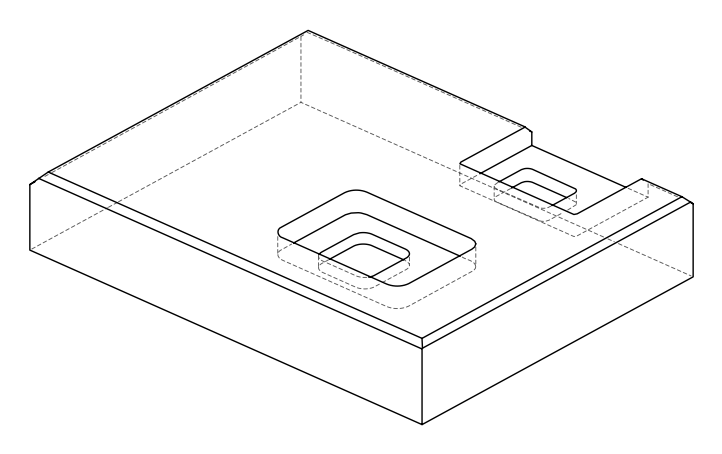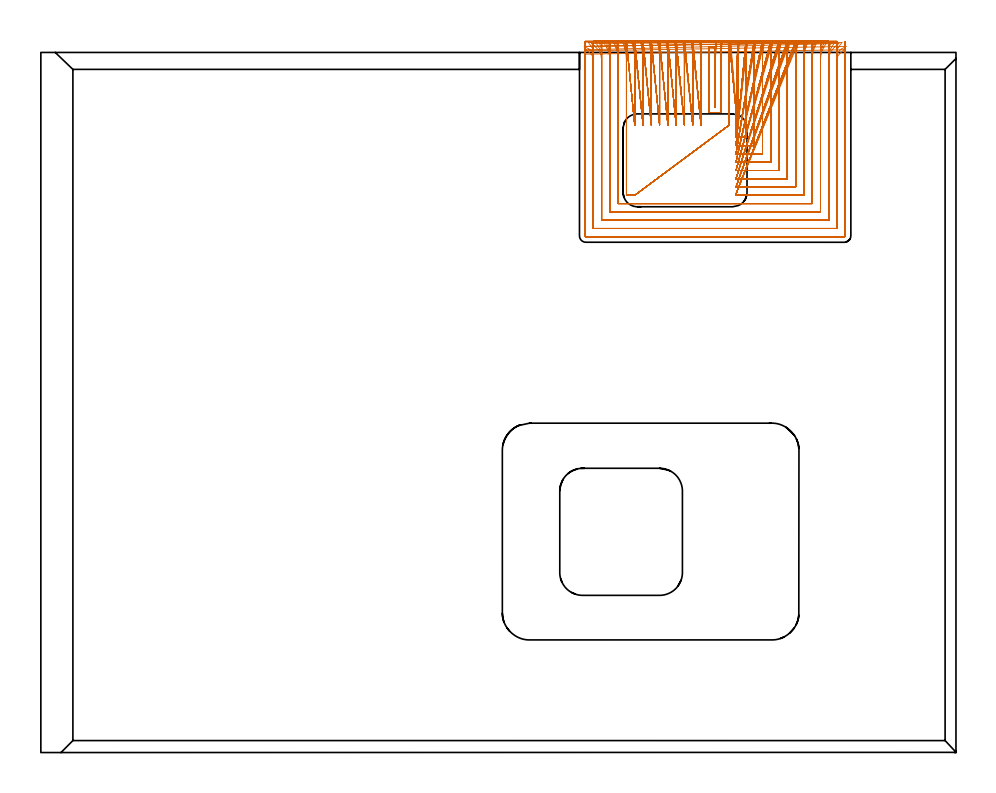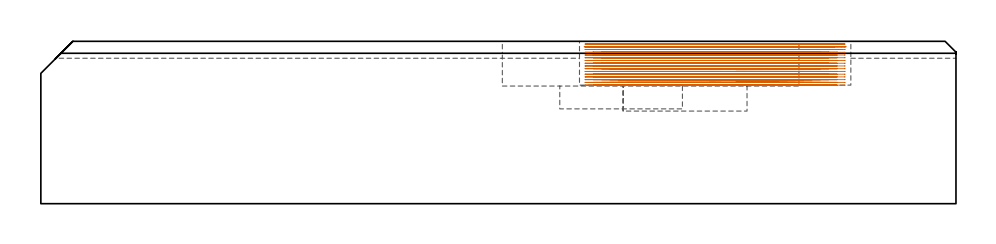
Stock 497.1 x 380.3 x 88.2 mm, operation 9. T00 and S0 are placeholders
(PLAN: 9 operations, 3 tool changes, 246.6 min)
(1 AREA_MILL | FG_CHAMFER_SURFACE | UGT0205_001 | 9.14 min | 12505 mm3)
(2 AREA_MILL_1 | FG_CHAMFER_SURFACE_1 | UGT0205_001 | 9.04 min | 6604 mm3)
(3 AREA_MILL_2 | FG_CHAMFER_SURFACE_2 | UGT0205_001 | 21.29 min | 57075 mm3)
(4 AREA_MILL_3 | FG_CHAMFER_SURFACE_3 | UGT0205_001 | 1.95 min | 2537 mm3)
(5 AREA_MILL_4 | FG_CHAMFER_SURFACE_4 | UGT0205_001 | 11.7 min | 10111 mm3)
(6 MILL_RECTANGULAR_POCKET | POCKET_RECTANGULAR_STRAIGHT | UGT0201_133 | Follow Part, ap 3.75, ae 75% | 7.12 min | 126585 mm3)
(7 MILL_RECTANGULAR_POCKET_1 | POCKET_RECTANGULAR_STRAIGHT_1 | UGT0201_106 | Follow Part, ap 6, ae 75% | 10.48 min | 456267 mm3)
(8 MILL_RECTANGULAR_POCKET_2 | POCKET_RECTANGULAR_STRAIGHT_2 | UGT0201_106 | Follow Part, ap 6, ae 75% | 1.96 min | 55399 mm3)
(9 MILL_SLOT | SLOT_PARTIAL_RECTANGULAR | NXT0201_008 | Follow Part, ap 1.5, ae 75% | 173.89 min | 281654 mm3)
(TOOL UGT0205_001 | Chamfer Mill 20 x 3 x 45 deg. | D20 FL50 Z2)
(TOOL UGT0201_133 | Carbide End Mill 15.0 | D15 FL30 Z4)
(TOOL UGT0201_106 | End Mill 24 mm | D24 FL25 Z2)
(TOOL NXT0201_008 | ENDMILL 6mm [2P460-0600-NA 1630] | D6 FL26 Z6)
(OP 9 MILL_SLOT)
G17 G21 G94 G90
T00 M6
G54
G17 G0 G90 X367.136 Y386.285 S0 M3
G43 Z98.2 H1
Z86.712
G94 G1 X366.841 Y383.3 F250.
G3 X366.5 Y376.374 R70.5 F500.
G1 Y350.7
X366.1
Y376.368
G3 X365.758 Y383.3 R70.5
G1 X362.743
G2 X363.1 Y376.368 R67.5
G1 Y347.7
X369.5
Y376.374
G2 X369.856 Y383.3 R67.5
G1 X370.164 Y386.284 F250.
X357.887 Y386.282
X358.217 Y383.3
G2 X358.6 Y376.368 R63. F500.
G1 Y343.9
Y340.9 F250.
G0 Z98.2
X353.332 Y386.279
Z86.712
G1 X353.688 Y383.3
G2 X354.1 Y376.368 R58.5 F500.
G1 Y343.9
Y340.9 F250.
G0 Z98.2
X348.768 Y386.275
Z86.712
G1 X349.153 Y383.3
G2 X349.6 Y376.368 R54. F500.
G1 Y343.9
Y340.9 F250.
G0 Z98.2
X344.192 Y386.27
Z86.712
G1 X344.612 Y383.3
G2 X345.1 Y376.368 R49.5 F500.
G1 Y343.9
Y340.9 F250.
G0 Z98.2
X339.601 Y386.264
Z86.712
G1 X340.063 Y383.3
G2 X340.6 Y376.368 R45. F500.
G1 Y343.9
Y340.9 F250.
G0 Z98.2
X334.989 Y386.256
Z86.712
G1 X335.502 Y383.3
G2 X336.1 Y376.368 R40.5 F500.
G1 Y343.9
Y340.9 F250.
G0 Z98.2
X330.349 Y386.244
Z86.712
G1 X330.926 Y383.3
G2 X331.6 Y376.368 R36. F500.
G1 Y343.9
Y340.9 F250.
G0 Z98.2
X325.668 Y386.226
Z86.712
G1 X326.328 Y383.3
G2 X327.1 Y376.368 R31.5 F500.
G1 Y343.9
Y340.9 F250.
G0 Z98.2
X320.925 Y386.199
Z86.712
G1 X321.695 Y383.3
G2 X322.6 Y376.368 R27. F500.
G1 Y343.652
Y340.652 F250.
G0 Z98.2
X316.081 Y386.154
Z86.712
G1 X317.005 Y383.3
G2 X318.1 Y376.368 R22.5 F500.
G1 Y302.7
X319.584
X322.584 F250.
X374. Y340.9 F500.
Y343.9 F250.
Y376.374 F500.
G2 X374.382 Y383.3 R63.
G1 X374.712 Y386.282 F250.
X378.5 Y340.079 F500.
Y343.079 F250.
Y376.374 F500.
G2 X378.911 Y383.3 R58.5
G1 X379.267 Y386.279 F250.
X377.6 Y334.2 F500.
X380.6 F250.
X383. F500.
Y376.374
G2 X383.446 Y383.3 R54.
G1 X383.831 Y386.275 F250.
X377.6 Y329.7 F500.
X380.6 F250.
X387.5 F500.
Y376.374
G2 X387.987 Y383.3 R49.5
G1 X388.407 Y386.27 F250.
X377.6 Y325.2 F500.
X380.6 F250.
X392. F500.
Y376.374
G2 X392.536 Y383.3 R45.
G1 X392.998 Y386.264 F250.
X377.6 Y320.7 F500.
X380.6 F250.
X396.5 F500.
Y376.374
G2 X397.097 Y383.3 R40.5
G1 X397.61 Y386.256 F250.
X377.6 Y316.2 F500.
X380.6 F250.
X401. F500.
Y376.374
G2 X401.673 Y383.3 R36.
G1 X402.25 Y386.244 F250.
X377.6 Y311.7 F500.
X380.6 F250.
X405.5 F500.
Y376.374
G2 X406.271 Y383.3 R31.5
G1 X406.93 Y386.227 F250.
X377.6 Y307.2 F500.
X380.6 F250.
X410. F500.
Y376.374
G2 X410.903 Y383.3 R27.
G1 X411.673 Y386.2 F250.
X377.319 Y302.7 F500.
X380.319 F250.
X414.5 F500.
Y376.374
G2 X415.592 Y383.3 R22.5
G1 X416.516 Y386.154 F250.
X311.056 Y386.069
X312.212 Y383.3
G2 X313.6 Y376.368 R18. F500.
G1 Y298.2
X419.
Y376.374
G2 X420.386 Y383.3 R18.
G1 X421.54 Y386.069 F250.
X305.644 Y385.874
X307.184 Y383.3
G2 X309.1 Y376.368 R13.5 F500.
G1 Y293.7
X423.5
Y376.374
G2 X425.412 Y383.3 R13.5
G1 X426.951 Y385.875 F250.
X299.057 Y385.202
X301.362 Y383.282
G2 X304.6 Y376.368 R9. F500.
G1 Y289.2
X428.
Y376.374
G2 X431.228 Y383.28 R9.
G1 X433.53 Y385.204 F250.
X296.176 Y381.745 F500.
X298.481 Y379.825 F250.
G2 X300.1 Y376.368 R4.5 F500.
G1 Y284.7
X432.5
Y376.374
G2 X434.124 Y379.835 R4.5
G1 X436.431 Y381.752 F250.
X295.6 Y379.368 F500.
Y376.368 F250.
Y280.6 F500.
G3 X296. Y280.2 R0.4
G1 X436.6
G3 X437. Y280.6 R0.4
G1 Y376.374
Y379.374 F250.
G0 Z98.2
X366.905 Y386.292
Z85.225
G1 X366.687 Y383.3
G3 X366.5 Y378.172 R70.5 F500.
G1 Y350.7
X366.1
Y378.176
G3 X365.914 Y383.3 R70.5
G1 X362.905
G2 X363.1 Y378.176 R67.5
G1 Y347.7
X369.5
Y378.172
G2 X369.695 Y383.3 R67.5
G1 X369.923 Y386.291 F250.
X358.147 Y386.29
X358.391 Y383.3
G2 X358.6 Y378.176 R63. F500.
G1 Y343.9
Y340.9 F250.
X353.612 Y386.288 F500.
X353.875 Y383.3 F250.
G2 X354.1 Y378.176 R58.5 F500.
G1 Y343.9
Y340.9 F250.
X349.072 Y386.286 F500.
X349.356 Y383.3 F250.
G2 X349.6 Y378.176 R54. F500.
G1 Y343.9
Y340.9 F250.
X344.523 Y386.284 F500.
X344.834 Y383.3 F250.
G2 X345.1 Y378.176 R49.5 F500.
G1 Y343.9
Y340.9 F250.
G0 Z98.2
X339.966 Y386.28
Z85.225
G1 X340.307 Y383.3
G2 X340.6 Y378.176 R45. F500.
G1 Y343.9
Y340.9 F250.
G0 Z98.2
X335.395 Y386.276
Z85.225
G1 X335.775 Y383.3
G2 X336.1 Y378.176 R40.5 F500.
G1 Y343.9
Y340.9 F250.
G0 Z98.2
X330.806 Y386.269
Z85.225
G1 X331.233 Y383.3
G2 X331.6 Y378.176 R36. F500.
G1 Y343.9
Y340.9 F250.
G0 Z98.2
X326.192 Y386.26
Z85.225
G1 X326.68 Y383.3
G2 X327.1 Y378.176 R31.5 F500.
G1 Y343.9
Y340.9 F250.
G0 Z98.2
X321.54 Y386.245
Z85.225
G1 X322.109 Y383.3
G2 X322.6 Y378.176 R27. F500.
G1 Y343.652
Y340.652 F250.
G0 Z98.2
X316.825 Y386.221
Z85.225
G1 X317.509 Y383.3
G2 X318.1 Y378.176 R22.5 F500.
G1 Y302.7
X319.584
X322.584 F250.
X374. Y340.9 F500.
Y343.9 F250.
Y378.172 F500.
G2 X374.209 Y383.3 R63.
G1 X374.453 Y386.29 F250.
X378.5 Y340.079 F500.
Y343.079 F250.
Y378.172 F500.
G2 X378.725 Y383.3 R58.5
G1 X378.988 Y386.288 F250.
X377.6 Y334.2 F500.
X380.6 F250.
X383. F500.
Y378.172
G2 X383.244 Y383.3 R54.
G1 X383.529 Y386.286 F250.
X377.6 Y329.7 F500.
X380.6 F250.
X387.5 F500.
Y378.172
G2 X387.766 Y383.3 R49.5
G1 X388.077 Y386.284 F250.
X377.6 Y325.2 F500.
X380.6 F250.
X392. F500.
Y378.172
G2 X392.293 Y383.3 R45.
G1 X392.635 Y386.28 F250.
X377.6 Y320.7 F500.
X380.6 F250.
X396.5 F500.
Y378.172
G2 X396.826 Y383.3 R40.5
G1 X397.206 Y386.276 F250.
X377.6 Y316.2 F500.
X380.6 F250.
X401. F500.
Y378.172
G2 X401.367 Y383.3 R36.
G1 X401.794 Y386.269 F250.
X377.6 Y311.7 F500.
X380.6 F250.
X405.5 F500.
Y378.172
G2 X405.92 Y383.3 R31.5
G1 X406.409 Y386.26 F250.
X377.6 Y307.2 F500.
X380.6 F250.
X410. F500.
Y378.172
G2 X410.491 Y383.3 R27.
G1 X411.061 Y386.245 F250.
X377.319 Y302.7 F500.
X380.319 F250.
X414.5 F500.
Y378.172
G2 X415.092 Y383.3 R22.5
G1 X415.776 Y386.221 F250.
X312.001 Y386.176
X312.855 Y383.3
G2 X313.6 Y378.176 R18. F500.
G1 Y298.2
X419.
Y378.172
G2 X419.746 Y383.3 R18.
G1 X420.601 Y386.176 F250.
X306.951 Y386.075
X308.09 Y383.3
G2 X309.1 Y378.176 R13.5 F500.
G1 Y293.7
X423.5
Y378.172
G2 X424.512 Y383.3 R13.5
G1 X425.652 Y386.075 F250.
X301.291 Y385.766
X302.999 Y383.3
G2 X304.6 Y378.176 R9. F500.
G1 Y289.2
X428.
Y378.172
G2 X429.604 Y383.3 R9.
G1 X431.313 Y385.765 F250.
X295.162 Y383.566
X297.785 Y382.11
G2 X300.1 Y378.176 R4.5 F500.
G1 Y284.7
X432.5
Y378.172
G2 X434.79 Y382.092 R4.5
G1 X437.403 Y383.565 F250.
X295.6 Y381.176 F500.
Y378.176 F250.
Y280.6 F500.
G3 X296. Y280.2 R0.4
G1 X436.6
G3 X437. Y280.6 R0.4
G1 Y378.172
Y381.172 F250.
G0 Z98.2
X366.666 Y386.298
Z83.737
G1 X366.551 Y383.3
G3 X366.5 Y380.612 R70.5 F500.
G1 Y350.7
X366.1
Y380.611
G3 X366.049 Y383.3 R70.5
G1 X363.046
G2 X363.1 Y380.611 R67.5
G1 Y347.7
X369.5
Y380.612
G2 X369.554 Y383.3 R67.5
G1 X369.673 Y386.298 F250.
X358.415 Y386.297
X358.543 Y383.3
G2 X358.6 Y380.611 R63. F500.
G1 Y343.9
Y340.9 F250.
X353.9 Y386.297 F500.
X354.038 Y383.3 F250.
G2 X354.1 Y380.611 R58.5 F500.
G1 Y343.9
Y340.9 F250.
X349.384 Y386.296 F500.
X349.533 Y383.3 F250.
G2 X349.6 Y380.611 R54. F500.
G1 Y343.9
Y340.9 F250.
X344.864 Y386.296 F500.
X345.027 Y383.3 F250.
G2 X345.1 Y380.611 R49.5 F500.
G1 Y343.9
Y340.9 F250.
X340.34 Y386.295 F500.
X340.52 Y383.3 F250.
G2 X340.6 Y380.611 R45. F500.
G1 Y343.9
Y340.9 F250.
X335.811 Y386.293 F500.
X336.011 Y383.3 F250.
G2 X336.1 Y380.611 R40.5 F500.
G1 Y343.9
Y340.9 F250.
X331.275 Y386.292 F500.
X331.499 Y383.3 F250.
G2 X331.6 Y380.611 R36. F500.
G1 Y343.9
Y340.9 F250.
X326.729 Y386.289 F500.
X326.985 Y383.3 F250.
G2 X327.1 Y380.611 R31.5 F500.
G1 Y343.9
Y340.9 F250.
X322.167 Y386.285 F500.
X322.466 Y383.3 F250.
G2 X322.6 Y380.611 R27. F500.
G1 Y343.652
Y340.652 F250.
G0 Z98.2
X317.58 Y386.278
Z83.737
G1 X317.939 Y383.3
G2 X318.1 Y380.611 R22.5 F500.
G1 Y302.7
X319.584
X322.584 F250.
X374. Y340.9 F500.
Y343.9 F250.
Y380.612 F500.
G2 X374.057 Y383.3 R63.
G1 X374.185 Y386.297 F250.
X378.5 Y340.079 F500.
Y343.079 F250.
Y380.612 F500.
G2 X378.562 Y383.3 R58.5
G1 X378.7 Y386.297 F250.
X377.6 Y334.2 F500.
X380.6 F250.
X383. F500.
Y380.612
G2 X383.067 Y383.3 R54.
G1 X383.216 Y386.296 F250.
X377.6 Y329.7 F500.
X380.6 F250.
X387.5 F500.
Y380.612
G2 X387.573 Y383.3 R49.5
G1 X387.736 Y386.296 F250.
X377.6 Y325.2 F500.
X380.6 F250.
X392. F500.
Y380.612
G2 X392.08 Y383.3 R45.
G1 X392.26 Y386.295 F250.
X377.6 Y320.7 F500.
X380.6 F250.
X396.5 F500.
Y380.612
G2 X396.589 Y383.3 R40.5
G1 X396.788 Y386.293 F250.
X377.6 Y316.2 F500.
X380.6 F250.
X401. F500.
Y380.612
G2 X401.101 Y383.3 R36.
G1 X401.325 Y386.292 F250.
X377.6 Y311.7 F500.
X380.6 F250.
X405.5 F500.
Y380.612
G2 X405.615 Y383.3 R31.5
G1 X405.871 Y386.289 F250.
X377.6 Y307.2 F500.
X380.6 F250.
X410. F500.
Y380.612
G2 X410.134 Y383.3 R27.
G1 X410.433 Y386.285 F250.
X377.319 Y302.7 F500.
X380.319 F250.
X414.5 F500.
Y380.612
G2 X414.661 Y383.3 R22.5
G1 X415.02 Y386.278 F250.
X312.95 Y386.266
X313.398 Y383.3
G2 X313.6 Y380.611 R18. F500.
G1 Y298.2
X419.
Y380.612
G2 X419.202 Y383.3 R18.
G1 X419.65 Y386.266 F250.
X308.232 Y386.24
X308.83 Y383.3
G2 X309.1 Y380.611 R13.5 F500.
G1 Y293.7
X423.5
Y380.612
G2 X423.77 Y383.3 R13.5
G1 X424.368 Y386.24 F250.
X303.293 Y386.163
X304.189 Y383.3
G2 X304.6 Y380.611 R9. F500.
G1 Y289.2
X428.
Y380.612
G2 X428.411 Y383.3 R9.
G1 X429.307 Y386.163 F250.
X297.416 Y385.706
X299.208 Y383.3
G2 X300.1 Y380.611 R4.5 F500.
G1 Y284.7
X432.5
Y380.612
G2 X433.391 Y383.3 R4.5
G1 X435.183 Y385.706 F250.
X295.6 Y383.611
Y380.611
Y280.6 F500.
G3 X296. Y280.2 R0.4
G1 X436.6
G3 X437. Y280.6 R0.4
G1 Y380.612
Y383.612 F250.
G0 X366.519 Y386.3 Z82.25
G1 X366.501 Y383.3
G3 X366.5 Y382.883 R70.5 F500.
G1 Y350.7
X366.1
Y382.862
G3 X366.099 Y383.3 R70.5
G1 X363.099
G2 X363.1 Y382.862 R67.5
G1 Y347.7
X369.5
Y382.883
G2 X369.501 Y383.3 R67.5
G1 X369.52 Y386.3 F250.
X358.578
X358.598 Y383.3
G2 X358.6 Y382.862 R63. F500.
G1 Y343.9
Y340.9 F250.
X354.076 Y386.3 F500.
X354.098 Y383.3 F250.
G2 X354.1 Y382.862 R58.5 F500.
G1 Y343.9
Y340.9 F250.
X349.574 Y386.3 F500.
X349.598 Y383.3 F250.
G2 X349.6 Y382.862 R54. F500.
G1 Y343.9
Y340.9 F250.
X345.072 Y386.3 F500.
X345.098 Y383.3 F250.
G2 X345.1 Y382.862 R49.5 F500.
G1 Y343.9
Y340.9 F250.
X340.569 Y386.3 F500.
X340.598 Y383.3 F250.
G2 X340.6 Y382.862 R45. F500.
G1 Y343.9
Y340.9 F250.
X336.065 Y386.3 F500.
X336.098 Y383.3 F250.
G2 X336.1 Y382.862 R40.5 F500.
G1 Y343.9
Y340.9 F250.
X331.561 Y386.3 F500.
X331.597 Y383.3 F250.
G2 X331.6 Y382.862 R36. F500.
G1 Y343.9
Y340.9 F250.
X327.055 Y386.3 F500.
X327.097 Y383.3 F250.
G2 X327.1 Y382.862 R31.5 F500.
G1 Y343.9
Y340.9 F250.
X322.548 Y386.3 F500.
X322.596 Y383.3 F250.
G2 X322.6 Y382.862 R27. F500.
G1 Y343.652
Y340.652 F250.
X318.037 Y386.299 F500.
X318.096 Y383.3 F250.
G2 X318.1 Y382.862 R22.5 F500.
G1 Y302.7
X319.584
X322.584 F250.
X374. Y340.9 F500.
Y343.9 F250.
Y382.883 F500.
G2 X374.001 Y383.3 R63.
G1 X374.021 Y386.3 F250.
X378.5 Y340.079 F500.
Y343.079 F250.
Y382.883 F500.
G2 X378.501 Y383.3 R58.5
G1 X378.523 Y386.3 F250.
X377.6 Y334.2 F500.
X380.6 F250.
X383. F500.
Y382.883
G2 X383.002 Y383.3 R54.
G1 X383.025 Y386.3 F250.
X377.6 Y329.7 F500.
X380.6 F250.
X387.5 F500.
Y382.883
G2 X387.502 Y383.3 R49.5
G1 X387.527 Y386.3 F250.
X377.6 Y325.2 F500.
X380.6 F250.
X392. F500.
Y382.883
G2 X392.002 Y383.3 R45.
G1 X392.03 Y386.3 F250.
X377.6 Y320.7 F500.
X380.6 F250.
X396.5 F500.
Y382.883
G2 X396.502 Y383.3 R40.5
G1 X396.533 Y386.3 F250.
X377.6 Y316.2 F500.
X380.6 F250.
X401. F500.
Y382.883
G2 X401.002 Y383.3 R36.
G1 X401.037 Y386.3 F250.
X377.6 Y311.7 F500.
X380.6 F250.
X405.5 F500.
Y382.883
G2 X405.503 Y383.3 R31.5
G1 X405.542 Y386.3 F250.
X377.6 Y307.2 F500.
X380.6 F250.
X410. F500.
Y382.883
G2 X410.003 Y383.3 R27.
G1 X410.05 Y386.3 F250.
X377.319 Y302.7 F500.
X380.319 F250.
X414.5 F500.
Y382.883
G2 X414.504 Y383.3 R22.5
G1 X414.559 Y386.299 F250.
X313.522
X313.595 Y383.3
G2 X313.6 Y382.862 R18. F500.
G1 Y298.2
X419.
Y382.883
G2 X419.005 Y383.3 R18.
G1 X419.074 Y386.299 F250.
X308.996 Y386.298
X309.093 Y383.3
G2 X309.1 Y382.862 R13.5 F500.
G1 Y293.7
X423.5
Y382.883
G2 X423.506 Y383.3 R13.5
G1 X423.599 Y386.299 F250.
X304.443 Y386.296
X304.589 Y383.3
G2 X304.6 Y382.862 R9. F500.
G1 Y289.2
X428.
Y382.883
G2 X428.01 Y383.3 R9.
G1 X428.149 Y386.297 F250.
X299.787 Y386.286
X300.079 Y383.3
G2 X300.1 Y382.862 R4.5 F500.
G1 Y284.7
X432.5
Y382.883
G2 X432.519 Y383.3 R4.5
G1 X432.797 Y386.287 F250.
X295.6 Y385.862
Y382.862
Y280.6 F500.
G3 X296. Y280.2 R0.4
G1 X436.6
G3 X437. Y280.6 R0.4
G1 Y382.883
Y385.883 F250.
G0 X366.5 Y386.3 Z80.762
G1 Y383.3
Y350.7 F500.
X366.1
Y383.3
X363.1
Y347.7
X369.5
Y383.3
Y386.3 F250.
X358.6
Y383.3
Y343.9 F500.
Y340.9 F250.
X354.1 Y386.3 F500.
Y383.3 F250.
Y343.9 F500.
Y340.9 F250.
X349.6 Y386.3 F500.
Y383.3 F250.
Y343.9 F500.
Y340.9 F250.
X345.1 Y386.3 F500.
Y383.3 F250.
Y343.9 F500.
Y340.9 F250.
X340.6 Y386.3 F500.
Y383.3 F250.
Y343.9 F500.
Y340.9 F250.
X336.1 Y386.3 F500.
Y383.3 F250.
Y343.9 F500.
Y340.9 F250.
X331.6 Y386.3 F500.
Y383.3 F250.
Y343.9 F500.
Y340.9 F250.
X327.1 Y386.3 F500.
Y383.3 F250.
Y343.9 F500.
Y340.9 F250.
X322.6 Y386.3 F500.
Y383.3 F250.
Y343.652 F500.
Y340.652 F250.
X318.1 Y386.3 F500.
Y383.3 F250.
Y302.7 F500.
X319.584
X322.584 F250.
X374. Y340.9 F500.
Y343.9 F250.
Y383.3 F500.
Y386.3 F250.
X378.5 Y340.079 F500.
Y343.079 F250.
Y383.3 F500.
Y386.3 F250.
X377.6 Y334.2 F500.
X380.6 F250.
X383. F500.
Y383.3
Y386.3 F250.
X377.6 Y329.7 F500.
X380.6 F250.
X387.5 F500.
Y383.3
Y386.3 F250.
X377.6 Y325.2 F500.
X380.6 F250.
X392. F500.
Y383.3
Y386.3 F250.
X377.6 Y320.7 F500.
X380.6 F250.
X396.5 F500.
Y383.3
Y386.3 F250.
X377.6 Y316.2 F500.
X380.6 F250.
X401. F500.
Y383.3
Y386.3 F250.
X377.6 Y311.7 F500.
X380.6 F250.
X405.5 F500.
Y383.3
Y386.3 F250.
X377.6 Y307.2 F500.
X380.6 F250.
X410. F500.
Y383.3
Y386.3 F250.
X377.319 Y302.7 F500.
X380.319 F250.
X414.5 F500.
Y383.3
Y386.3 F250.
X313.6
Y383.3
Y298.2 F500.
X419.
Y383.3
Y386.3 F250.
X309.1
Y383.3
Y293.7 F500.
X423.5
Y383.3
Y386.3 F250.
X304.6
Y383.3
Y289.2 F500.
X428.
Y383.3
Y386.3 F250.
X300.1
Y383.3
Y284.7 F500.
X432.5
Y383.3
Y386.3 F250.
X295.6
Y383.3
Y280.6 F500.
G3 X296. Y280.2 R0.4
G1 X436.6
G3 X437. Y280.6 R0.4
G1 Y383.3
Y386.3 F250.
G0 X366.5 Z79.275
G1 Y383.3
Y350.7 F500.
X366.1
Y383.3
X363.1
Y347.7
X369.5
Y383.3
Y386.3 F250.
X358.6
Y383.3
Y343.9 F500.
Y340.9 F250.
X354.1 Y386.3 F500.
Y383.3 F250.
Y343.9 F500.
Y340.9 F250.
X349.6 Y386.3 F500.
Y383.3 F250.
Y343.9 F500.
Y340.9 F250.
X345.1 Y386.3 F500.
Y383.3 F250.
Y343.9 F500.
Y340.9 F250.
X340.6 Y386.3 F500.
Y383.3 F250.
Y343.9 F500.
Y340.9 F250.
X336.1 Y386.3 F500.
Y383.3 F250.
Y343.9 F500.
Y340.9 F250.
X331.6 Y386.3 F500.
Y383.3 F250.
Y343.9 F500.
Y340.9 F250.
X327.1 Y386.3 F500.
Y383.3 F250.
Y343.9 F500.
Y340.9 F250.
X322.6 Y386.3 F500.
Y383.3 F250.
Y343.652 F500.
Y340.652 F250.
X318.1 Y386.3 F500.
Y383.3 F250.
Y302.7 F500.
X319.584
X322.584 F250.
X374. Y340.9 F500.
Y343.9 F250.
Y383.3 F500.
Y386.3 F250.
X378.5 Y340.077 F500.
Y343.077 F250.
Y383.3 F500.
Y386.3 F250.
X377.6 Y334.2 F500.
X380.6 F250.
X383. F500.
Y383.3
Y386.3 F250.
X377.6 Y329.7 F500.
X380.6 F250.
X387.5 F500.
Y383.3
Y386.3 F250.
X377.6 Y325.2 F500.
X380.6 F250.
X392. F500.
Y383.3
Y386.3 F250.
X377.6 Y320.7 F500.
X380.6 F250.
X396.5 F500.
Y383.3
Y386.3 F250.
X377.6 Y316.2 F500.
X380.6 F250.
X401. F500.
Y383.3
Y386.3 F250.
X377.6 Y311.7 F500.
X380.6 F250.
X405.5 F500.
Y383.3
Y386.3 F250.
X377.6 Y307.2 F500.
X380.6 F250.
X410. F500.
Y383.3
Y386.3 F250.
X377.319 Y302.7 F500.
X380.319 F250.
X414.5 F500.
Y383.3
Y386.3 F250.
X313.6
Y383.3
Y298.2 F500.
X419.
Y383.3
Y386.3 F250.
X309.1
Y383.3
Y293.7 F500.
X423.5
Y383.3
Y386.3 F250.
X304.6
Y383.3
Y289.2 F500.
X428.
Y383.3
Y386.3 F250.
X300.1
Y383.3
Y284.7 F500.
X432.5
Y383.3
Y386.3 F250.
X295.6
Y383.3
Y280.6 F500.
G3 X296. Y280.2 R0.4
G1 X436.6
G3 X437. Y280.6 R0.4
G1 Y383.3
Y386.3 F250.
G0 X366.5 Z77.787
G1 Y383.3
Y350.7 F500.
X366.1
Y383.3
X363.1
Y347.7
X369.5
Y383.3
Y386.3 F250.
X358.6
Y383.3
Y343.9 F500.
Y340.9 F250.
X354.1 Y386.3 F500.
Y383.3 F250.
Y343.9 F500.
Y340.9 F250.
X349.6 Y386.3 F500.
Y383.3 F250.
Y343.9 F500.
Y340.9 F250.
X345.1 Y386.3 F500.
Y383.3 F250.
Y343.9 F500.
Y340.9 F250.
X340.6 Y386.3 F500.
Y383.3 F250.
Y343.9 F500.
Y340.9 F250.
X336.1 Y386.3 F500.
Y383.3 F250.
Y343.9 F500.
Y340.9 F250.
X331.6 Y386.3 F500.
Y383.3 F250.
Y343.9 F500.
Y340.9 F250.
X327.1 Y386.3 F500.
Y383.3 F250.
Y343.9 F500.
Y340.9 F250.
X322.6 Y386.3 F500.
Y383.3 F250.
Y343.652 F500.
Y340.652 F250.
X318.1 Y386.3 F500.
Y383.3 F250.
Y302.7 F500.
X319.584
X322.584 F250.
X374. Y340.9 F500.
Y343.9 F250.
Y383.3 F500.
Y386.3 F250.
X378.5 Y340.077 F500.
Y343.077 F250.
Y383.3 F500.
Y386.3 F250.
X377.6 Y334.2 F500.
X380.6 F250.
X383. F500.
Y383.3
Y386.3 F250.
X377.6 Y329.7 F500.
X380.6 F250.
X387.5 F500.
Y383.3
Y386.3 F250.
X377.6 Y325.2 F500.
X380.6 F250.
X392. F500.
Y383.3
Y386.3 F250.
X377.6 Y320.7 F500.
X380.6 F250.
X396.5 F500.
Y383.3
Y386.3 F250.
X377.6 Y316.2 F500.
X380.6 F250.
X401. F500.
Y383.3
Y386.3 F250.
X377.6 Y311.7 F500.
X380.6 F250.
X405.5 F500.
Y383.3
Y386.3 F250.
X377.6 Y307.2 F500.
X380.6 F250.
X410. F500.
Y383.3
Y386.3 F250.
X377.319 Y302.7 F500.
X380.319 F250.
X414.5 F500.
Y383.3
Y386.3 F250.
X313.6
Y383.3
Y298.2 F500.
X419.
Y383.3
Y386.3 F250.
X309.1
Y383.3
Y293.7 F500.
X423.5
Y383.3
Y386.3 F250.
X304.6
Y383.3
Y289.2 F500.
X428.
Y383.3
Y386.3 F250.
X300.1
Y383.3
Y284.7 F500.
X432.5
Y383.3
Y386.3 F250.
X295.6
Y383.3
Y280.6 F500.
G3 X296. Y280.2 R0.4
G1 X436.6
G3 X437. Y280.6 R0.4
G1 Y383.3
Y386.3 F250.
G0 X366.5 Z76.3
G1 Y383.3
Y350.7 F500.
X366.1
Y383.3
X363.1
Y347.7
X369.5
Y383.3
Y386.3 F250.
X358.6
Y383.3
Y343.9 F500.
Y340.9 F250.
X354.1 Y386.3 F500.
Y383.3 F250.
Y343.9 F500.
Y340.9 F250.
X349.6 Y386.3 F500.
Y383.3 F250.
Y343.9 F500.
Y340.9 F250.
X345.1 Y386.3 F500.
Y383.3 F250.
Y343.9 F500.
Y340.9 F250.
X340.6 Y386.3 F500.
Y383.3 F250.
Y343.9 F500.
Y340.9 F250.
X336.1 Y386.3 F500.
Y383.3 F250.
Y343.9 F500.
Y340.9 F250.
X331.6 Y386.3 F500.
Y383.3 F250.
Y343.9 F500.
Y340.9 F250.
X327.1 Y386.3 F500.
Y383.3 F250.
Y343.9 F500.
Y340.9 F250.
X322.6 Y386.3 F500.
Y383.3 F250.
Y343.652 F500.
Y340.652 F250.
X318.1 Y386.3 F500.
Y383.3 F250.
Y302.7 F500.
X319.584
X322.584 F250.
X374. Y340.9 F500.
Y343.9 F250.
Y383.3 F500.
Y386.3 F250.
X378.5 Y340.079 F500.
Y343.079 F250.
Y383.3 F500.
Y386.3 F250.
X377.601 Y334.2 F500.
X380.601 F250.
X383. F500.
Y383.3
Y386.3 F250.
X377.601 Y329.7 F500.
X380.601 F250.
X387.5 F500.
Y383.3
Y386.3 F250.
X377.601 Y325.2 F500.
X380.601 F250.
X392. F500.
Y383.3
Y386.3 F250.
X377.601 Y320.7 F500.
X380.601 F250.
X396.5 F500.
Y383.3
Y386.3 F250.
X377.601 Y316.2 F500.
X380.601 F250.
X401. F500.
Y383.3
Y386.3 F250.
X377.601 Y311.7 F500.
X380.601 F250.
X405.5 F500.
Y383.3
Y386.3 F250.
X377.6 Y307.2 F500.
X380.6 F250.
X410. F500.
Y383.3
Y386.3 F250.
X377.319 Y302.7 F500.
X380.319 F250.
X414.5 F500.
Y383.3
Y386.3 F250.
X313.6
Y383.3
Y298.2 F500.
X419.
Y383.3
Y386.3 F250.
X309.1
Y383.3
Y293.7 F500.
X423.5
Y383.3
Y386.3 F250.
X304.6
Y383.3
Y289.2 F500.
X428.
Y383.3
Y386.3 F250.
X300.1
Y383.3
Y284.7 F500.
X432.5
Y383.3
Y386.3 F250.
X295.6
Y383.3
Y280.6 F500.
G3 X296. Y280.2 R0.4
G1 X436.6
G3 X437. Y280.6 R0.4
G1 Y383.3
Y386.3 F250.
G0 X366.5 Z74.812
G1 Y383.3
Y350.7 F500.
X366.1
Y383.3
X363.1
Y347.7
X369.5
Y383.3
Y386.3 F250.
X358.6
Y383.3
Y343.9 F500.
Y340.9 F250.
X354.1 Y386.3 F500.
Y383.3 F250.
Y343.9 F500.
Y340.9 F250.
X349.6 Y386.3 F500.
Y383.3 F250.
Y343.9 F500.
Y340.9 F250.
X345.1 Y386.3 F500.
Y383.3 F250.
Y343.9 F500.
Y340.9 F250.
X340.6 Y386.3 F500.
Y383.3 F250.
Y343.9 F500.
Y340.9 F250.
X336.1 Y386.3 F500.
Y383.3 F250.
Y343.9 F500.
Y340.9 F250.
X331.6 Y386.3 F500.
Y383.3 F250.
Y343.9 F500.
Y340.9 F250.
X327.1 Y386.3 F500.
Y383.3 F250.
Y343.9 F500.
Y340.9 F250.
X322.6 Y386.3 F500.
Y383.3 F250.
Y343.652 F500.
Y340.652 F250.
X318.1 Y386.3 F500.
Y383.3 F250.
Y302.7 F500.
X319.584
X322.584 F250.
X374. Y340.9 F500.
Y343.9 F250.
Y383.3 F500.
Y386.3 F250.
X378.5 Y340.079 F500.
Y343.079 F250.
Y383.3 F500.
Y386.3 F250.
X377.6 Y334.2 F500.
X380.6 F250.
X383. F500.
Y383.3
Y386.3 F250.
X377.6 Y329.7 F500.
X380.6 F250.
X387.5 F500.
Y383.3
Y386.3 F250.
X377.6 Y325.2 F500.
X380.6 F250.
X392. F500.
Y383.3
Y386.3 F250.
X377.6 Y320.7 F500.
X380.6 F250.
X396.5 F500.
Y383.3
Y386.3 F250.
X377.6 Y316.2 F500.
X380.6 F250.
X401. F500.
Y383.3
Y386.3 F250.
X377.6 Y311.7 F500.
X380.6 F250.
X405.5 F500.
Y383.3
Y386.3 F250.
X377.6 Y307.2 F500.
X380.6 F250.
X410. F500.
Y383.3
Y386.3 F250.
X377.319 Y302.7 F500.
X380.319 F250.
X414.5 F500.
Y383.3
Y386.3 F250.
X313.6
Y383.3
Y298.2 F500.
X419.
Y383.3
Y386.3 F250.
X309.1
Y383.3
Y293.7 F500.
X423.5
Y383.3
Y386.3 F250.
X304.6
Y383.3
Y289.2 F500.
X428.
Y383.3
Y386.3 F250.
X300.1
Y383.3
Y284.7 F500.
X432.5
Y383.3
Y386.3 F250.
X295.6
Y383.3
Y280.6 F500.
G3 X296. Y280.2 R0.4
G1 X436.6
G3 X437. Y280.6 R0.4
G1 Y383.3
Y386.3 F250.
G0 X366.5 Z73.325
G1 Y383.3
Y350.7 F500.
X366.1
Y383.3
X363.1
Y347.7
X369.5
Y383.3
Y386.3 F250.
X358.6
Y383.3
Y343.9 F500.
Y340.9 F250.
X354.1 Y386.3 F500.
Y383.3 F250.
Y343.9 F500.
Y340.9 F250.
X349.6 Y386.3 F500.
Y383.3 F250.
Y343.9 F500.
Y340.9 F250.
X345.1 Y386.3 F500.
Y383.3 F250.
Y343.9 F500.
Y340.9 F250.
X340.6 Y386.3 F500.
Y383.3 F250.
Y343.9 F500.
Y340.9 F250.
X336.1 Y386.3 F500.
Y383.3 F250.
Y343.9 F500.
Y340.9 F250.
X331.6 Y386.3 F500.
Y383.3 F250.
Y343.9 F500.
Y340.9 F250.
X327.1 Y386.3 F500.
Y383.3 F250.
Y343.9 F500.
Y340.9 F250.
X322.6 Y386.3 F500.
Y383.3 F250.
Y343.652 F500.
Y340.652 F250.
X318.1 Y386.3 F500.
Y383.3 F250.
Y302.7 F500.
X319.584
X322.584 F250.
X374. Y340.9 F500.
Y343.9 F250.
Y383.3 F500.
Y386.3 F250.
X378.5 Y340.079 F500.
Y343.079 F250.
Y383.3 F500.
Y386.3 F250.
X377.6 Y334.2 F500.
X380.6 F250.
X383. F500.
Y383.3
Y386.3 F250.
X377.6 Y329.7 F500.
X380.6 F250.
X387.5 F500.
Y383.3
Y386.3 F250.
X377.6 Y325.2 F500.
X380.6 F250.
X392. F500.
Y383.3
Y386.3 F250.
X377.6 Y320.7 F500.
X380.6 F250.
X396.5 F500.
Y383.3
Y386.3 F250.
X377.6 Y316.2 F500.
X380.6 F250.
X401. F500.
Y383.3
Y386.3 F250.
X377.6 Y311.7 F500.
X380.6 F250.
X405.5 F500.
Y383.3
Y386.3 F250.
X377.6 Y307.2 F500.
X380.6 F250.
X410. F500.
Y383.3
Y386.3 F250.
X377.319 Y302.7 F500.
X380.319 F250.
X414.5 F500.
Y383.3
Y386.3 F250.
X313.6
Y383.3
Y298.2 F500.
X419.
Y383.3
Y386.3 F250.
X309.1
Y383.3
Y293.7 F500.
X423.5
Y383.3
Y386.3 F250.
X304.6
Y383.3
Y289.2 F500.
X428.
Y383.3
Y386.3 F250.
X300.1
Y383.3
Y284.7 F500.
X432.5
Y383.3
Y386.3 F250.
X295.6
Y383.3
Y280.6 F500.
G3 X296. Y280.2 R0.4
G1 X436.6
G3 X437. Y280.6 R0.4
G1 Y383.3
Y386.3 F250.
G0 X366.5 Z71.837
G1 Y383.3
Y350.7 F500.
X366.1
Y383.3
X363.1
Y347.7
X369.5
Y383.3
Y386.3 F250.
X358.6
Y383.3
Y343.9 F500.
Y340.9 F250.
X354.1 Y386.3 F500.
Y383.3 F250.
Y343.9 F500.
Y340.9 F250.
X349.6 Y386.3 F500.
Y383.3 F250.
Y343.9 F500.
Y340.9 F250.
X345.1 Y386.3 F500.
Y383.3 F250.
Y343.9 F500.
Y340.9 F250.
X340.6 Y386.3 F500.
Y383.3 F250.
Y343.9 F500.
Y340.9 F250.
X336.1 Y386.3 F500.
Y383.3 F250.
Y343.9 F500.
Y340.9 F250.
X331.6 Y386.3 F500.
Y383.3 F250.
Y343.9 F500.
Y340.9 F250.
X327.1 Y386.3 F500.
Y383.3 F250.
Y343.9 F500.
Y340.9 F250.
X322.6 Y386.3 F500.
Y383.3 F250.
Y343.652 F500.
Y340.652 F250.
X318.1 Y386.3 F500.
Y383.3 F250.
Y302.7 F500.
X319.584
X322.584 F250.
X374. Y340.9 F500.
Y343.9 F250.
Y383.3 F500.
Y386.3 F250.
X378.5 Y340.079 F500.
Y343.079 F250.
Y383.3 F500.
Y386.3 F250.
X377.6 Y334.2 F500.
X380.6 F250.
X383. F500.
Y383.3
Y386.3 F250.
X377.6 Y329.7 F500.
X380.6 F250.
X387.5 F500.
Y383.3
Y386.3 F250.
X377.6 Y325.2 F500.
X380.6 F250.
X392. F500.
Y383.3
Y386.3 F250.
X377.6 Y320.7 F500.
X380.6 F250.
X396.5 F500.
Y383.3
Y386.3 F250.
X377.6 Y316.2 F500.
X380.6 F250.
X401. F500.
Y383.3
Y386.3 F250.
X377.6 Y311.7 F500.
X380.6 F250.
X405.5 F500.
Y383.3
Y386.3 F250.
X377.6 Y307.2 F500.
X380.6 F250.
X410. F500.
Y383.3
Y386.3 F250.
X377.319 Y302.7 F500.
X380.319 F250.
X414.5 F500.
Y383.3
Y386.3 F250.
X313.6
Y383.3
Y298.2 F500.
X419.
Y383.3
Y386.3 F250.
X309.1
Y383.3
Y293.7 F500.
X423.5
Y383.3
Y386.3 F250.
X304.6
Y383.3
Y289.2 F500.
X428.
Y383.3
Y386.3 F250.
X300.1
Y383.3
Y284.7 F500.
X432.5
Y383.3
Y386.3 F250.
X295.6
Y383.3
Y280.6 F500.
G3 X296. Y280.2 R0.4
G1 X436.6
G3 X437. Y280.6 R0.4
G1 Y383.3
Y386.3 F250.
G0 X366.5 Z70.35
G1 Y383.3
Y350.7 F500.
X366.1
Y383.3
X363.1
Y347.7
X369.5
Y383.3
Y386.3 F250.
X358.6
Y383.3
Y343.9 F500.
Y340.9 F250.
X354.1 Y386.3 F500.
Y383.3 F250.
Y343.9 F500.
Y340.9 F250.
X349.6 Y386.3 F500.
Y383.3 F250.
Y343.9 F500.
Y340.9 F250.
X345.1 Y386.3 F500.
Y383.3 F250.
Y343.9 F500.
Y340.9 F250.
X340.6 Y386.3 F500.
Y383.3 F250.
Y343.9 F500.
Y340.9 F250.
X336.1 Y386.3 F500.
Y383.3 F250.
Y343.9 F500.
Y340.9 F250.
X331.6 Y386.3 F500.
Y383.3 F250.
Y343.9 F500.
Y340.9 F250.
X327.1 Y386.3 F500.
Y383.3 F250.
Y343.9 F500.
Y340.9 F250.
X322.6 Y386.3 F500.
Y383.3 F250.
Y343.652 F500.
Y340.652 F250.
X318.1 Y386.3 F500.
Y383.3 F250.
Y302.7 F500.
X319.584
X322.584 F250.
X374. Y340.9 F500.
Y343.9 F250.
Y383.3 F500.
Y386.3 F250.
X378.5 Y340.079 F500.
Y343.079 F250.
Y383.3 F500.
Y386.3 F250.
X377.6 Y334.2 F500.
X380.6 F250.
X383. F500.
Y383.3
Y386.3 F250.
X377.6 Y329.7 F500.
X380.6 F250.
X387.5 F500.
Y383.3
Y386.3 F250.
X377.6 Y325.2 F500.
X380.6 F250.
X392. F500.
Y383.3
Y386.3 F250.
X377.6 Y320.7 F500.
X380.6 F250.
X396.5 F500.
Y383.3
Y386.3 F250.
X377.6 Y316.2 F500.
X380.6 F250.
X401. F500.
Y383.3
Y386.3 F250.
X377.6 Y311.7 F500.
X380.6 F250.
X405.5 F500.
Y383.3
Y386.3 F250.
X377.6 Y307.2 F500.
X380.6 F250.
X410. F500.
Y383.3
Y386.3 F250.
X377.319 Y302.7 F500.
X380.319 F250.
X414.5 F500.
Y383.3
Y386.3 F250.
X313.6
Y383.3
Y298.2 F500.
X419.
Y383.3
Y386.3 F250.
X309.1
Y383.3
Y293.7 F500.
X423.5
Y383.3
Y386.3 F250.
X304.6
Y383.3
Y289.2 F500.
X428.
Y383.3
Y386.3 F250.
X300.1
Y383.3
Y284.7 F500.
X432.5
Y383.3
Y386.3 F250.
X295.6
Y383.3
Y280.6 F500.
G3 X296. Y280.2 R0.4
G1 X436.6
G3 X437. Y280.6 R0.4
G1 Y383.3
Y386.3 F250.
G0 X366.5 Z68.862
G1 Y383.3
Y350.7 F500.
X366.1
Y383.3
X363.1
Y347.7
X369.5
Y383.3
Y386.3 F250.
X358.6
Y383.3
Y343.9 F500.
Y340.9 F250.
X354.1 Y386.3 F500.
Y383.3 F250.
Y343.9 F500.
Y340.9 F250.
X349.6 Y386.3 F500.
Y383.3 F250.
Y343.9 F500.
Y340.9 F250.
X345.1 Y386.3 F500.
Y383.3 F250.
Y343.9 F500.
Y340.9 F250.
X340.6 Y386.3 F500.
Y383.3 F250.
Y343.9 F500.
Y340.9 F250.
X336.1 Y386.3 F500.
Y383.3 F250.
Y343.9 F500.
Y340.9 F250.
X331.6 Y386.3 F500.
Y383.3 F250.
Y343.9 F500.
Y340.9 F250.
X327.1 Y386.3 F500.
Y383.3 F250.
Y343.9 F500.
Y340.9 F250.
X322.6 Y386.3 F500.
Y383.3 F250.
Y343.652 F500.
Y340.652 F250.
X318.1 Y386.3 F500.
Y383.3 F250.
Y302.7 F500.
X319.584
X322.584 F250.
X374. Y340.9 F500.
Y343.9 F250.
Y383.3 F500.
Y386.3 F250.
X378.5 Y340.079 F500.
Y343.079 F250.
Y383.3 F500.
Y386.3 F250.
X377.6 Y334.2 F500.
X380.6 F250.
X383. F500.
Y383.3
Y386.3 F250.
X377.6 Y329.7 F500.
X380.6 F250.
X387.5 F500.
Y383.3
Y386.3 F250.
X377.6 Y325.2 F500.
X380.6 F250.
X392. F500.
Y383.3
Y386.3 F250.
X377.6 Y320.7 F500.
X380.6 F250.
X396.5 F500.
Y383.3
Y386.3 F250.
X377.6 Y316.2 F500.
X380.6 F250.
X401. F500.
Y383.3
Y386.3 F250.
X377.6 Y311.7 F500.
X380.6 F250.
X405.5 F500.
Y383.3
Y386.3 F250.
X377.6 Y307.2 F500.
X380.6 F250.
X410. F500.
Y383.3
Y386.3 F250.
X377.319 Y302.7 F500.
X380.319 F250.
X414.5 F500.
Y383.3
Y386.3 F250.
X313.6
Y383.3
Y298.2 F500.
X419.
Y383.3
Y386.3 F250.
X309.1
Y383.3
Y293.7 F500.
X423.5
Y383.3
Y386.3 F250.
X304.6
Y383.3
Y289.2 F500.
X428.
Y383.3
Y386.3 F250.
X300.1
Y383.3
Y284.7 F500.
X432.5
Y383.3
Y386.3 F250.
X295.6
Y383.3
Y280.6 F500.
G3 X296. Y280.2 R0.4
G1 X436.6
G3 X437. Y280.6 R0.4
G1 Y383.3
Y386.3 F250.
G0 X366.5 Z67.375
G1 Y383.3
Y350.7 F500.
X366.1
Y383.3
X363.1
Y347.7
X369.5
Y383.3
Y386.3 F250.
X358.6
Y383.3
Y343.9 F500.
Y340.9 F250.
X354.1 Y386.3 F500.
Y383.3 F250.
Y343.9 F500.
Y340.9 F250.
X349.6 Y386.3 F500.
Y383.3 F250.
Y343.9 F500.
Y340.9 F250.
X345.1 Y386.3 F500.
Y383.3 F250.
Y343.9 F500.
Y340.9 F250.
X340.6 Y386.3 F500.
Y383.3 F250.
Y343.9 F500.
Y340.9 F250.
X336.1 Y386.3 F500.
Y383.3 F250.
Y343.9 F500.
Y340.9 F250.
X331.6 Y386.3 F500.
Y383.3 F250.
Y343.9 F500.
Y340.9 F250.
X327.1 Y386.3 F500.
Y383.3 F250.
Y343.9 F500.
Y340.9 F250.
X322.6 Y386.3 F500.
Y383.3 F250.
Y343.652 F500.
Y340.652 F250.
X318.1 Y386.3 F500.
Y383.3 F250.
Y302.7 F500.
X319.584
X322.584 F250.
X374. Y340.9 F500.
Y343.9 F250.
Y383.3 F500.
Y386.3 F250.
X378.5 Y340.079 F500.
Y343.079 F250.
Y383.3 F500.
Y386.3 F250.
X377.6 Y334.2 F500.
X380.6 F250.
X383. F500.
Y383.3
Y386.3 F250.
X377.6 Y329.7 F500.
X380.6 F250.
X387.5 F500.
Y383.3
Y386.3 F250.
X377.6 Y325.2 F500.
X380.6 F250.
X392. F500.
Y383.3
Y386.3 F250.
X377.6 Y320.7 F500.
X380.6 F250.
X396.5 F500.
Y383.3
Y386.3 F250.
X377.6 Y316.2 F500.
X380.6 F250.
X401. F500.
Y383.3
Y386.3 F250.
X377.6 Y311.7 F500.
X380.6 F250.
X405.5 F500.
Y383.3
Y386.3 F250.
X377.6 Y307.2 F500.
X380.6 F250.
X410. F500.
Y383.3
Y386.3 F250.
X377.319 Y302.7 F500.
X380.319 F250.
X414.5 F500.
Y383.3
Y386.3 F250.
X313.6
Y383.3
Y298.2 F500.
X419.
Y383.3
Y386.3 F250.
X309.1
Y383.3
Y293.7 F500.
X423.5
Y383.3
Y386.3 F250.
X304.6
Y383.3
Y289.2 F500.
X428.
Y383.3
Y386.3 F250.
X300.1
Y383.3
Y284.7 F500.
X432.5
Y383.3
Y386.3 F250.
X295.6
Y383.3
Y280.6 F500.
G3 X296. Y280.2 R0.4
G1 X436.6
G3 X437. Y280.6 R0.4
G1 Y383.3
Y386.3 F250.
G0 X366.5 Z65.887
G1 Y383.3
Y350.7 F500.
X366.1
Y383.3
X363.1
Y347.7
X369.5
Y383.3
Y386.3 F250.
X358.6
Y383.3
Y343.9 F500.
Y340.9 F250.
X354.1 Y386.3 F500.
Y383.3 F250.
Y343.9 F500.
Y340.9 F250.
X349.6 Y386.3 F500.
Y383.3 F250.
Y343.9 F500.
Y340.9 F250.
X345.1 Y386.3 F500.
Y383.3 F250.
Y343.9 F500.
Y340.9 F250.
X340.6 Y386.3 F500.
Y383.3 F250.
Y343.9 F500.
Y340.9 F250.
X336.1 Y386.3 F500.
Y383.3 F250.
Y343.9 F500.
Y340.9 F250.
X331.6 Y386.3 F500.
Y383.3 F250.
Y343.9 F500.
Y340.9 F250.
X327.1 Y386.3 F500.
Y383.3 F250.
Y343.9 F500.
Y340.9 F250.
X322.6 Y386.3 F500.
Y383.3 F250.
Y343.652 F500.
Y340.652 F250.
X318.1 Y386.3 F500.
Y383.3 F250.
Y302.7 F500.
X319.584
X322.584 F250.
X374. Y340.9 F500.
Y343.9 F250.
Y383.3 F500.
Y386.3 F250.
X378.5 Y340.079 F500.
Y343.079 F250.
Y383.3 F500.
Y386.3 F250.
X377.6 Y334.2 F500.
X380.6 F250.
X383. F500.
Y383.3
Y386.3 F250.
X377.6 Y329.7 F500.
X380.6 F250.
X387.5 F500.
Y383.3
Y386.3 F250.
X377.6 Y325.2 F500.
X380.6 F250.
X392. F500.
Y383.3
Y386.3 F250.
X377.6 Y320.7 F500.
X380.6 F250.
X396.5 F500.
Y383.3
Y386.3 F250.
X377.6 Y316.2 F500.
X380.6 F250.
X401. F500.
Y383.3
Y386.3 F250.
X377.6 Y311.7 F500.
X380.6 F250.
X405.5 F500.
Y383.3
Y386.3 F250.
X377.6 Y307.2 F500.
X380.6 F250.
X410. F500.
Y383.3
Y386.3 F250.
X377.319 Y302.7 F500.
X380.319 F250.
X414.5 F500.
Y383.3
Y386.3 F250.
X313.6
Y383.3
Y298.2 F500.
X419.
Y383.3
Y386.3 F250.
X309.1
Y383.3
Y293.7 F500.
X423.5
Y383.3
Y386.3 F250.
X304.6
Y383.3
Y289.2 F500.
X428.
Y383.3
Y386.3 F250.
X300.1
Y383.3
Y284.7 F500.
X432.5
Y383.3
Y386.3 F250.
X295.6
Y383.3
Y280.6 F500.
G3 X296. Y280.2 R0.4
G1 X436.6
G3 X437. Y280.6 R0.4
G1 Y383.3
Y386.3 F250.
G0 X366.5 Z64.4
G1 Y383.3
Y350.7 F500.
X366.1
Y383.3
X363.1
Y347.7
X369.5
Y383.3
Y386.3 F250.
X358.6
Y383.3
Y343.9 F500.
Y340.9 F250.
X354.1 Y386.3 F500.
Y383.3 F250.
Y343.9 F500.
Y340.9 F250.
X349.6 Y386.3 F500.
Y383.3 F250.
Y343.9 F500.
Y340.9 F250.
X345.1 Y386.3 F500.
Y383.3 F250.
Y343.9 F500.
Y340.9 F250.
X340.6 Y386.3 F500.
Y383.3 F250.
Y343.9 F500.
Y340.9 F250.
X336.1 Y386.3 F500.
Y383.3 F250.
Y343.9 F500.
Y340.9 F250.
X331.6 Y386.3 F500.
Y383.3 F250.
Y343.9 F500.
Y340.9 F250.
X327.1 Y386.3 F500.
Y383.3 F250.
Y343.9 F500.
Y340.9 F250.
X322.6 Y386.3 F500.
Y383.3 F250.
Y343.652 F500.
Y340.652 F250.
X318.1 Y386.3 F500.
Y383.3 F250.
Y302.7 F500.
X319.584
X322.584 F250.
X374. Y340.9 F500.
Y343.9 F250.
Y383.3 F500.
Y386.3 F250.
X378.5 Y340.079 F500.
Y343.079 F250.
Y383.3 F500.
Y386.3 F250.
X377.6 Y334.2 F500.
X380.6 F250.
X383. F500.
Y383.3
Y386.3 F250.
X377.6 Y329.7 F500.
X380.6 F250.
X387.5 F500.
Y383.3
Y386.3 F250.
X377.6 Y325.2 F500.
X380.6 F250.
X392. F500.
Y383.3
Y386.3 F250.
X377.6 Y320.7 F500.
X380.6 F250.
X396.5 F500.
Y383.3
Y386.3 F250.
X377.6 Y316.2 F500.
X380.6 F250.
X401. F500.
Y383.3
Y386.3 F250.
X377.6 Y311.7 F500.
X380.6 F250.
X405.5 F500.
Y383.3
Y386.3 F250.
X377.6 Y307.2 F500.
X380.6 F250.
X410. F500.
Y383.3
Y386.3 F250.
X377.319 Y302.7 F500.
X380.319 F250.
X414.5 F500.
Y383.3
Y386.3 F250.
X313.6
Y383.3
Y298.2 F500.
X419.
Y383.3
Y386.3 F250.
X309.1
Y383.3
Y293.7 F500.
X423.5
Y383.3
Y386.3 F250.
X304.6
Y383.3
Y289.2 F500.
X428.
Y383.3
Y386.3 F250.
X300.1
Y383.3
Y284.7 F500.
X432.5
Y383.3
Y386.3 F250.
X295.6
Y383.3
Y280.6 F500.
G3 X296. Y280.2 R0.4
G1 X436.6
G3 X437. Y280.6 R0.4
G1 Y383.3
Y386.3 F250.
G0 Z98.2
M5
M2
